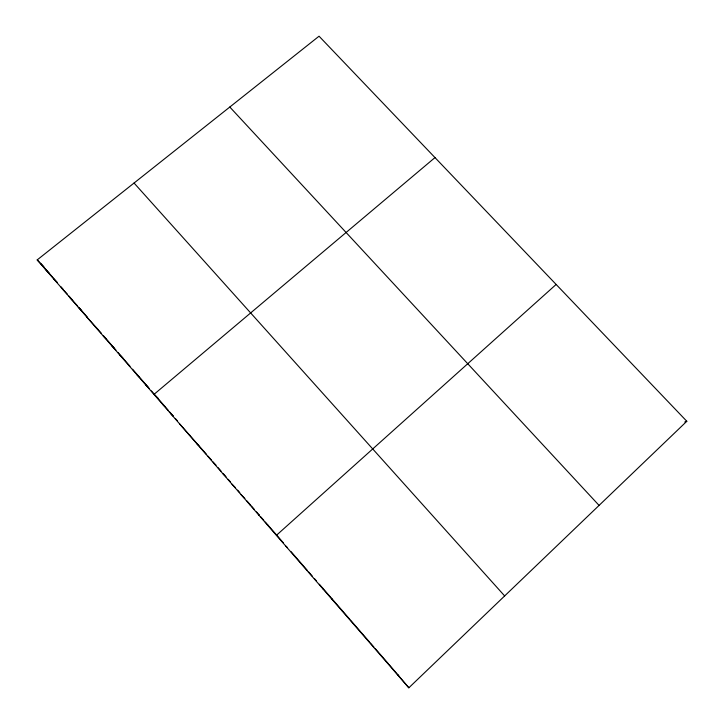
<?xml version="1.0" encoding="UTF-8"?>
<svg xmlns="http://www.w3.org/2000/svg" width="724" height="724" viewBox="0 0 724 724"><rect width="100%" height="100%" fill="white"/><g stroke="black" fill="none" stroke-linecap="round" stroke-linejoin="round"><path stroke-width="1.09" d="M408.843 687.8L686.814 421.278L319.049 36.2L37.186 259.916L408.843 687.8L389.204 664.668M556.141 284.451L276.405 535.326L277.563 535.715M434.979 157.588L153.986 394.39L158.384 398.526M684.768 421.992L686.814 421.278M285.654 545.968L287.537 547.634M267.473 525.036L268.215 525.389M258.558 514.782L259.427 515.28L256.513 511.922M249.68 504.556L250.676 505.207M240.839 494.374L244.866 498.51M232.015 484.22L235.436 487.659M223.227 474.102L224.603 475.188M214.476 464.021L215.969 465.242L213.1 461.939M197.046 443.957L198.783 445.468M188.376 433.975L190.231 435.622M179.733 424.029L206.648 454.518M171.126 414.119L173.226 416.038L169.697 411.983M162.538 404.236L164.755 406.3M145.461 384.571L147.913 386.906M136.972 374.797L139.533 377.258M128.501 365.041L129.84 366.344M120.057 355.33L122.854 358.054M111.65 345.647L114.555 348.506M103.26 335.99L106.283 338.986M94.907 326.37L98.039 329.492M86.581 316.786L101.478 333.447M78.282 307.229L81.631 310.605M70.002 297.7L77.549 305.908M61.757 288.206L67.549 294.397M53.54 278.749L57.223 282.505L41.078 263.916M45.35 269.31L49.142 273.192M37.186 259.916L43.838 266.758M229.807 107.034L599.074 505.406M134.049 183.027L504.655 595.942M60.907 286.749L63.124 289.292M69.033 296.098L72.735 300.36M78.916 307.474L87.097 316.895M103.541 335.818L115.94 350.099M118.012 352.488L129.795 366.045M132.573 369.249L149.316 388.517M151.416 390.942L168.285 410.354M175.344 418.481L177.47 420.925M208.078 456.165L211.661 460.292M218.123 467.731L221.001 471.043M223.164 473.532L226.042 476.844M228.214 479.342L230.377 481.831M237.608 490.166L239.78 492.664M247.047 501.026L249.952 504.366M251.409 506.049L254.323 509.406M260.893 516.963L263.826 520.339M265.283 522.022L283.328 542.792M291.057 551.688L307.275 570.358M308.696 571.987L312.234 576.069M314.361 578.512L316.497 580.965M319.338 584.241L350.081 619.635M350.796 620.459L360.163 631.247M360.887 632.079L369.566 642.061M370.29 642.903L373.919 647.075M375.376 648.749L379.005 652.93M379.729 653.763L388.471 663.827M397.974 674.768L399.168 676.65M341.457 609.708L341.8 610.604M332.153 599.001L332.352 599.734M322.886 588.331L322.949 588.911"/></g></svg>
